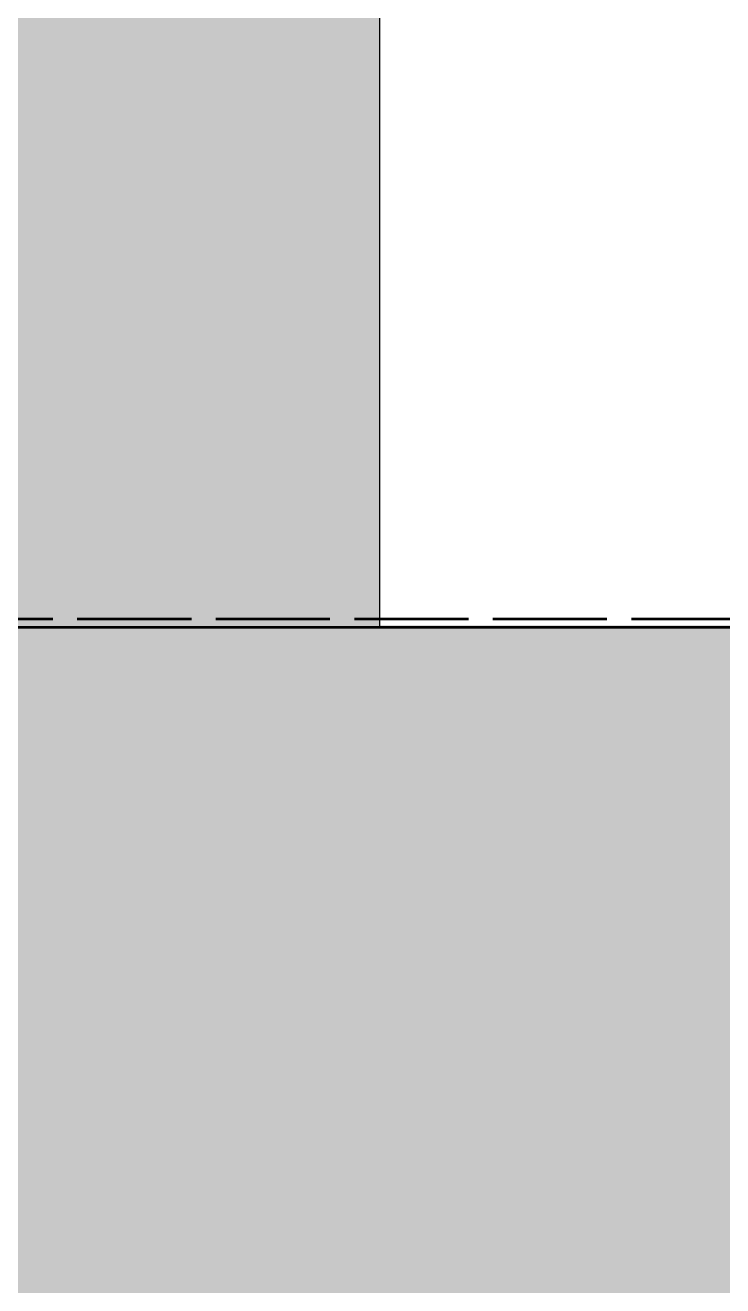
# Model space of a CAD drawing. Header units: millimetres. Extents: x -1751 to 4494, y -1079 to 3281.
# Drawn here: x 555 to 1158, y 990 to 2081 of the extents above; entities that cross this region are included whole.
import ezdxf

# ---------------------------------------------------------------- set-up
doc = ezdxf.new("R2010")
doc.units = ezdxf.units.MM
doc.linetypes.add('DASH_99_21', pattern=[119.944444, 98.777778, -21.166667])
for name, color, linetype in [('GEOFAB', 5, 'Continuous'), ('MANHOLES', 7, 'Continuous'), ('MODULE_ART', 7, 'Continuous'), ('TANK', 7, 'Continuous')]:
    doc.layers.add(name, color=color, linetype=linetype)

# ---------------------------------------------------------------- blocks, each defined once
blk = doc.blocks.new('atlancube_face')
at = {"true_color": 0x000000}
blk.add_solid([(-1.8, -1.8), (1151.8, -1.8), (-1.8, 781.8), (1151.8, 781.8)], dxfattribs=at)

msp = doc.modelspace()

# ---------------------------------------------------------------- linework, layer by layer
at = {"layer": 'GEOFAB', "color": 5, "linetype": 'DASH_99_21', "lineweight": 53}
msp.add_lwpolyline([(-7.1, -7.1), (3457.1, -7.1), (3457.1, 1567.1), (-7.1, 1567.1)], close=True, dxfattribs=at)
at = {"layer": 'MANHOLES', "lineweight": 30}
msp.add_lwpolyline([(261.7, 1560), (861.7, 1560), (861.7, 3000), (261.7, 3000)], close=True, dxfattribs=at)
msp.add_lwpolyline([(261.7, 1560), (861.7, 1560), (861.7, 3000), (261.7, 3000)], close=True, dxfattribs=at)
msp.add_lwpolyline([(261.7, 1560), (861.7, 1560), (861.7, 3000), (261.7, 3000)], close=True, dxfattribs=at)
at = {"layer": 'MANHOLES', "true_color": 0xb8b8b8}
msp.add_solid([(261.7, 1560), (861.7, 1560), (261.7, 3000), (861.7, 3000)], dxfattribs=at)
msp.add_solid([(261.7, 1560), (861.7, 1560), (261.7, 3000), (861.7, 3000)], dxfattribs=at)
msp.add_solid([(261.7, 1560), (861.7, 1560), (261.7, 3000), (861.7, 3000)], dxfattribs=at)
at = {"layer": 'TANK', "lineweight": 53}
msp.add_lwpolyline([(0, 0), (3450, 0), (3450, 1560), (0, 1560)], close=True, dxfattribs=at)

# ---------------------------------------------------------------- block references
at = {"layer": 'MODULE_ART'}
for p in [(0, 780), (1150, 780)]:
    msp.add_blockref('atlancube_face', p, dxfattribs=at)

doc.saveas('drawing.dxf')
